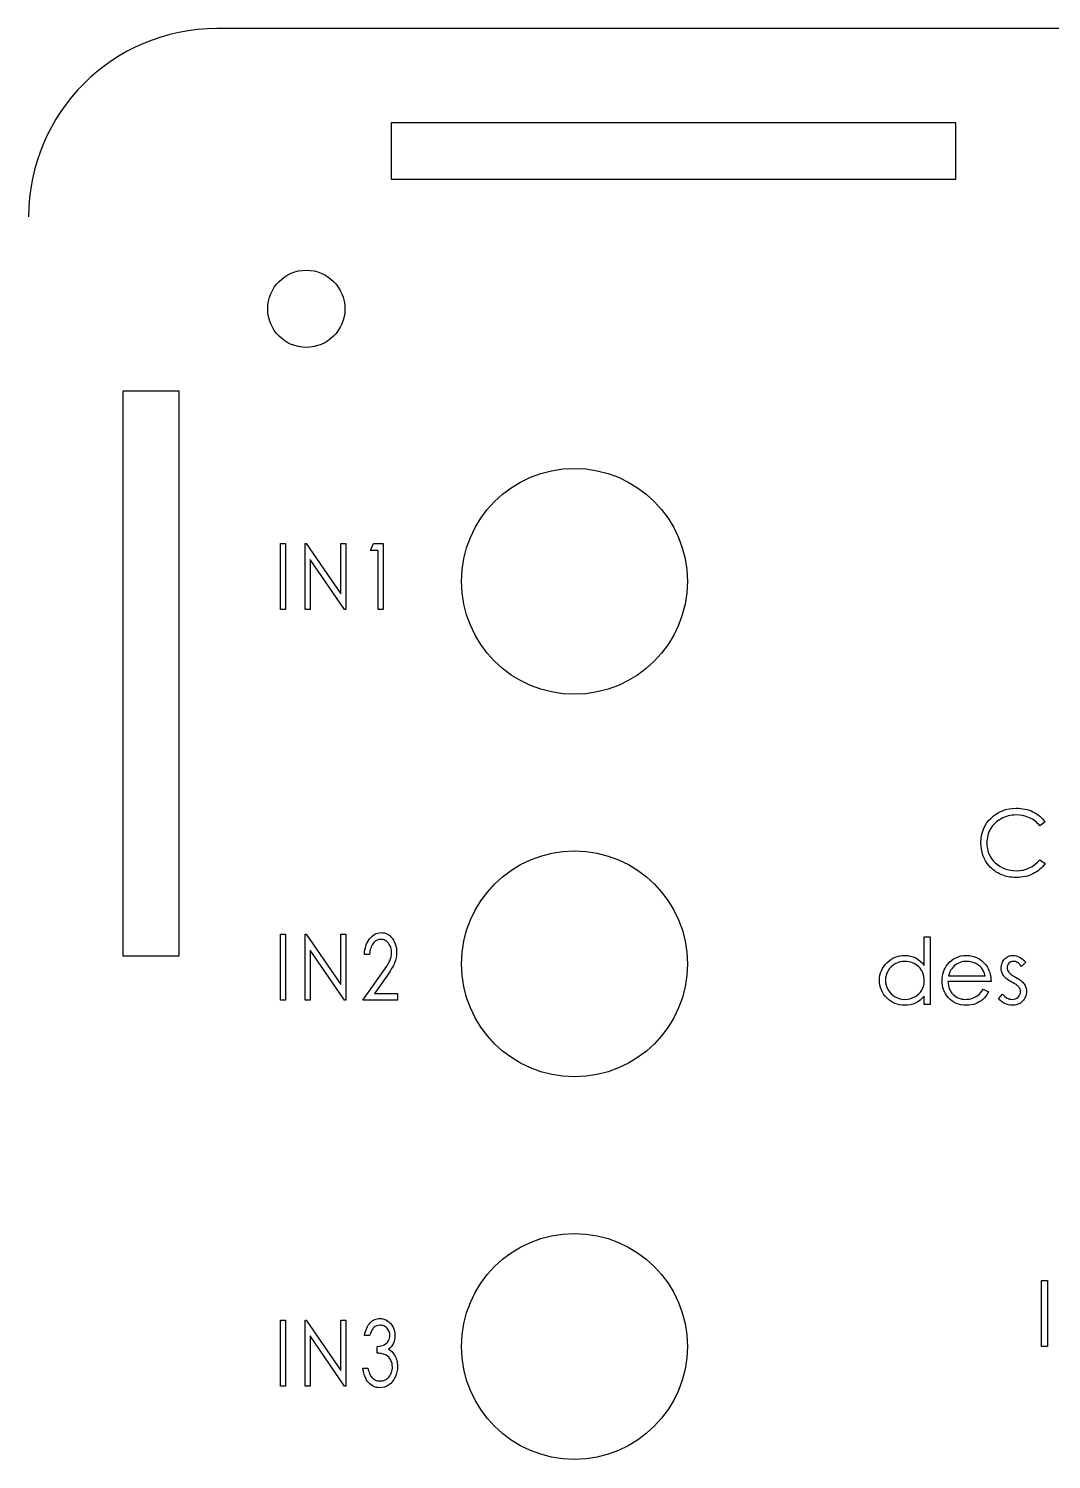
# Model space of a CAD drawing. Header units: millimetres. Extents: x 3 to 788, y -577 to 0.
# Drawn here: x 351.9 to 406.2, y -344.7 to -268.7 of the extents above; entities that cross this region are included whole.
import ezdxf

# ---------------------------------------------------------------- set-up
doc = ezdxf.new("R2010")
doc.units = ezdxf.units.MM
doc.layers.get('0').update_dxf_attribs({"lineweight": 25})

msp = doc.modelspace()

# ---------------------------------------------------------------- linework, layer by layer
at = {"color": 7, "linetype": 'Continuous', "lineweight": 25}
for p, q in [((481.875, -268.663), (361.875, -268.663)), ((401.125, -273.663), (371.125, -273.663)), ((371.125, -273.663), (371.125, -276.663)), ((401.125, -276.663), (401.125, -273.663)), ((371.125, -276.663), (401.125, -276.663)), ((359.875, -287.914), (356.875, -287.914)), ((356.875, -287.914), (356.875, -317.914)), ((359.875, -317.914), (359.875, -287.914)), ((356.875, -317.914), (359.875, -317.914))]:
    msp.add_line(p, q, dxfattribs=at)
at = {"color": 7, "linetype": 'Continuous', "flags": 128}
for points in [[(365.259, -296.019), (365.528, -296.019), (365.528, -296.019), (365.528, -299.519), (365.528, -299.519), (365.259, -299.519), (365.259, -299.519), (365.259, -296.019)], [(366.569, -299.519), (366.569, -296.019), (366.569, -296.019), (366.626, -296.019), (366.626, -296.019), (368.453, -298.688), (368.453, -298.688), (368.453, -296.019), (368.453, -296.019), (368.723, -296.019), (368.723, -296.019), (368.723, -299.519), (368.723, -299.519), (368.662, -299.519), (368.662, -299.519), (366.838, -296.857), (366.838, -296.857), (366.838, -299.519), (366.838, -299.519), (366.569, -299.519)], [(370.186, -296.019), (370.706, -296.019), (370.706, -296.019), (370.706, -299.519), (370.706, -299.519), (370.437, -299.519), (370.437, -299.519), (370.437, -296.378), (370.437, -296.378), (370.033, -296.378), (370.033, -296.378), (370.186, -296.019)], [(405.868, -310.806), (405.593, -311.016), (405.593, -311.016), (405.534, -310.946), (405.471, -310.881), (405.406, -310.82), (405.338, -310.763), (405.267, -310.712), (405.193, -310.664), (405.116, -310.62), (405.036, -310.581), (404.869, -310.516), (404.694, -310.47), (404.512, -310.442), (404.321, -310.433), (404.321, -310.433), (404.216, -310.435), (404.112, -310.445), (404.011, -310.461), (403.912, -310.482), (403.814, -310.51), (403.718, -310.544), (403.625, -310.585), (403.533, -310.631), (403.445, -310.683), (403.362, -310.739), (403.284, -310.799), (403.212, -310.864), (403.144, -310.932), (403.081, -311.005), (403.024, -311.083), (402.971, -311.164), (402.924, -311.249), (402.884, -311.337), (402.85, -311.427), (402.822, -311.52), (402.8, -311.615), (402.785, -311.713), (402.775, -311.814), (402.772, -311.917), (402.772, -311.917), (402.779, -312.072), (402.8, -312.22), (402.834, -312.361), (402.883, -312.496), (402.946, -312.625), (403.023, -312.747), (403.113, -312.863), (403.218, -312.971), (403.333, -313.07), (403.456, -313.156), (403.585, -313.229), (403.722, -313.288), (403.866, -313.334), (404.018, -313.367), (404.177, -313.388), (404.343, -313.394), (404.343, -313.394), (404.526, -313.385), (404.701, -313.358), (404.869, -313.312), (405.03, -313.248), (405.182, -313.166), (405.327, -313.066), (405.464, -312.947), (405.593, -312.811), (405.593, -312.811), (405.868, -313.019), (405.868, -313.019), (405.801, -313.104), (405.729, -313.184), (405.654, -313.259), (405.575, -313.33), (405.492, -313.395), (405.404, -313.456), (405.312, -313.511), (405.217, -313.562), (405.118, -313.606), (405.016, -313.645), (404.912, -313.678), (404.804, -313.705), (404.694, -313.726), (404.58, -313.741), (404.464, -313.75), (404.345, -313.753), (404.345, -313.753), (404.232, -313.751), (404.122, -313.743), (404.016, -313.731), (403.912, -313.714), (403.811, -313.693), (403.714, -313.667), (403.619, -313.636), (403.527, -313.6), (403.438, -313.56), (403.352, -313.514), (403.27, -313.463), (403.19, -313.409), (403.113, -313.349), (403.04, -313.285), (402.969, -313.215), (402.902, -313.141), (402.902, -313.141), (402.798, -313.008), (402.707, -312.869), (402.631, -312.723), (402.569, -312.57), (402.52, -312.411), (402.486, -312.245), (402.465, -312.072), (402.458, -311.893), (402.458, -311.893), (402.466, -311.704), (402.491, -311.523), (402.534, -311.35), (402.592, -311.185), (402.667, -311.027), (402.76, -310.876), (402.869, -310.734), (402.995, -310.599), (403.134, -310.475), (403.28, -310.369), (403.436, -310.279), (403.6, -310.205), (403.772, -310.147), (403.953, -310.106), (404.143, -310.082), (404.341, -310.074), (404.341, -310.074), (404.462, -310.076), (404.579, -310.085), (404.694, -310.101), (404.805, -310.122), (404.914, -310.149), (405.02, -310.182), (405.123, -310.221), (405.222, -310.266), (405.318, -310.317), (405.41, -310.372), (405.498, -310.433), (405.581, -310.497), (405.659, -310.567), (405.733, -310.641), (405.803, -310.721), (405.868, -310.806)], [(365.259, -316.772), (365.528, -316.772), (365.528, -316.772), (365.528, -320.272), (365.528, -320.272), (365.259, -320.272), (365.259, -320.272), (365.259, -316.772)], [(366.569, -320.272), (366.569, -316.772), (366.569, -316.772), (366.626, -316.772), (366.626, -316.772), (368.453, -319.442), (368.453, -319.442), (368.453, -316.772), (368.453, -316.772), (368.723, -316.772), (368.723, -316.772), (368.723, -320.272), (368.723, -320.272), (368.662, -320.272), (368.662, -320.272), (366.838, -317.61), (366.838, -317.61), (366.838, -320.272), (366.838, -320.272), (366.569, -320.272)], [(369.988, -317.849), (369.719, -317.849), (369.719, -317.849), (369.725, -317.725), (369.739, -317.605), (369.761, -317.493), (369.79, -317.385), (369.826, -317.283), (369.87, -317.186), (369.922, -317.096), (369.981, -317.011), (370.046, -316.934), (370.115, -316.867), (370.187, -316.811), (370.263, -316.765), (370.343, -316.729), (370.426, -316.703), (370.513, -316.688), (370.604, -316.683), (370.604, -316.683), (370.693, -316.688), (370.778, -316.702), (370.859, -316.727), (370.935, -316.761), (371.007, -316.805), (371.075, -316.858), (371.138, -316.922), (371.197, -316.995), (371.25, -317.075), (371.296, -317.157), (371.335, -317.244), (371.367, -317.335), (371.392, -317.429), (371.41, -317.526), (371.42, -317.626), (371.424, -317.731), (371.424, -317.731), (371.417, -317.877), (371.397, -318.02), (371.363, -318.157), (371.316, -318.29), (371.286, -318.358), (371.249, -318.431), (371.207, -318.511), (371.158, -318.597), (371.101, -318.688), (371.04, -318.785), (370.971, -318.888), (370.897, -318.996), (370.897, -318.996), (370.247, -319.914), (370.247, -319.914), (371.469, -319.914), (371.469, -319.914), (371.469, -320.272), (371.469, -320.272), (369.629, -320.272), (369.629, -320.272), (370.655, -318.824), (370.655, -318.824), (370.729, -318.72), (370.797, -318.623), (370.858, -318.534), (370.912, -318.451), (370.96, -318.375), (371, -318.306), (371.034, -318.243), (371.061, -318.188), (371.102, -318.083), (371.132, -317.975), (371.149, -317.865), (371.155, -317.751), (371.155, -317.751), (371.152, -317.68), (371.144, -317.611), (371.132, -317.545), (371.114, -317.481), (371.091, -317.42), (371.063, -317.361), (371.03, -317.305), (370.991, -317.251), (370.949, -317.202), (370.905, -317.16), (370.858, -317.124), (370.81, -317.094), (370.759, -317.071), (370.705, -317.055), (370.649, -317.045), (370.591, -317.042), (370.591, -317.042), (370.53, -317.045), (370.472, -317.055), (370.416, -317.072), (370.362, -317.095), (370.312, -317.124), (370.264, -317.161), (370.219, -317.204), (370.176, -317.254), (370.137, -317.31), (370.102, -317.371), (370.072, -317.437), (370.047, -317.509), (370.025, -317.586), (370.008, -317.669), (369.996, -317.756), (369.988, -317.849)], [(399.766, -316.907), (399.766, -320.497), (399.766, -320.497), (399.451, -320.497), (399.451, -320.497), (399.451, -320.054), (399.451, -320.054), (399.343, -320.172), (399.228, -320.273), (399.106, -320.357), (398.979, -320.424), (398.845, -320.476), (398.705, -320.512), (398.559, -320.534), (398.407, -320.541), (398.407, -320.541), (398.271, -320.535), (398.141, -320.517), (398.016, -320.487), (397.895, -320.445), (397.78, -320.39), (397.669, -320.323), (397.564, -320.245), (397.464, -320.154), (397.372, -320.054), (397.293, -319.95), (397.226, -319.84), (397.171, -319.724), (397.128, -319.603), (397.098, -319.478), (397.08, -319.347), (397.073, -319.211), (397.073, -319.211), (397.08, -319.078), (397.098, -318.949), (397.129, -318.825), (397.172, -318.706), (397.227, -318.592), (397.295, -318.484), (397.375, -318.379), (397.467, -318.28), (397.568, -318.19), (397.675, -318.111), (397.786, -318.045), (397.902, -317.991), (398.023, -317.948), (398.149, -317.918), (398.281, -317.9), (398.417, -317.894), (398.417, -317.894), (398.573, -317.902), (398.722, -317.928), (398.862, -317.97), (398.996, -318.029), (399.121, -318.105), (399.24, -318.198), (399.349, -318.308), (399.451, -318.434), (399.451, -318.434), (399.451, -316.907), (399.451, -316.907), (399.766, -316.907)], [(398.421, -318.208), (398.283, -318.217), (398.152, -318.241), (398.025, -318.282), (397.904, -318.34), (397.792, -318.412), (397.692, -318.498), (397.603, -318.597), (397.527, -318.71), (397.466, -318.831), (397.422, -318.956), (397.396, -319.083), (397.387, -319.214), (397.387, -319.214), (397.396, -319.345), (397.422, -319.472), (397.467, -319.597), (397.528, -319.719), (397.605, -319.833), (397.694, -319.933), (397.795, -320.02), (397.908, -320.093), (398.029, -320.152), (398.154, -320.194), (398.284, -320.219), (398.418, -320.227), (398.418, -320.227), (398.554, -320.219), (398.687, -320.194), (398.815, -320.153), (398.94, -320.095), (399.055, -320.023), (399.158, -319.939), (399.245, -319.842), (399.318, -319.735), (399.376, -319.618), (399.418, -319.493), (399.443, -319.362), (399.451, -319.223), (399.451, -319.223), (399.447, -319.118), (399.433, -319.016), (399.409, -318.918), (399.377, -318.826), (399.335, -318.737), (399.284, -318.653), (399.224, -318.574), (399.153, -318.499), (399.077, -318.431), (398.996, -318.372), (398.911, -318.322), (398.822, -318.281), (398.728, -318.249), (398.63, -318.226), (398.527, -318.212), (398.421, -318.208)], [(402.583, -319.689), (402.862, -319.835), (402.862, -319.835), (402.793, -319.953), (402.719, -320.058), (402.641, -320.152), (402.557, -320.233), (402.468, -320.304), (402.374, -320.366), (402.273, -320.419), (402.168, -320.463), (402.057, -320.497), (401.938, -320.522), (401.813, -320.537), (401.68, -320.541), (401.68, -320.541), (401.533, -320.535), (401.394, -320.516), (401.264, -320.485), (401.141, -320.441), (401.028, -320.384), (400.922, -320.314), (400.824, -320.232), (400.734, -320.138), (400.655, -320.035), (400.585, -319.929), (400.527, -319.82), (400.479, -319.707), (400.441, -319.591), (400.415, -319.473), (400.399, -319.35), (400.394, -319.225), (400.394, -319.225), (400.399, -319.107), (400.412, -318.992), (400.435, -318.881), (400.467, -318.772), (400.509, -318.667), (400.559, -318.565), (400.62, -318.466), (400.688, -318.371), (400.688, -318.371), (400.786, -318.259), (400.891, -318.162), (401.004, -318.081), (401.125, -318.013), (401.254, -317.961), (401.391, -317.923), (401.535, -317.902), (401.688, -317.894), (401.688, -317.894), (401.845, -317.902), (401.994, -317.926), (402.135, -317.965), (402.268, -318.02), (402.393, -318.09), (402.509, -318.177), (402.618, -318.28), (402.718, -318.397), (402.718, -318.397), (402.782, -318.489), (402.838, -318.586), (402.886, -318.689), (402.924, -318.797), (402.955, -318.911), (402.977, -319.03), (402.991, -319.155), (402.996, -319.285), (402.996, -319.285), (400.708, -319.285), (400.708, -319.285), (400.714, -319.386), (400.728, -319.483), (400.751, -319.575), (400.781, -319.662), (400.819, -319.744), (400.866, -319.821), (400.92, -319.894), (400.983, -319.963), (401.051, -320.025), (401.124, -320.079), (401.2, -320.124), (401.281, -320.161), (401.365, -320.19), (401.453, -320.211), (401.545, -320.223), (401.641, -320.227), (401.641, -320.227), (401.735, -320.224), (401.827, -320.213), (401.918, -320.194), (402.008, -320.168), (402.094, -320.136), (402.173, -320.098), (402.245, -320.056), (402.311, -320.009), (402.375, -319.952), (402.442, -319.879), (402.511, -319.792), (402.583, -319.689)], [(402.682, -318.971), (402.645, -318.847), (402.599, -318.736), (402.547, -318.639), (402.487, -318.555), (402.418, -318.48), (402.338, -318.414), (402.248, -318.355), (402.148, -318.304), (402.041, -318.261), (401.931, -318.232), (401.819, -318.214), (401.704, -318.208), (401.704, -318.208), (401.61, -318.212), (401.519, -318.223), (401.431, -318.242), (401.348, -318.268), (401.267, -318.302), (401.19, -318.343), (401.116, -318.392), (401.045, -318.448), (401.045, -318.448), (400.996, -318.494), (400.95, -318.546), (400.908, -318.603), (400.868, -318.665), (400.832, -318.734), (400.798, -318.808), (400.768, -318.886), (400.741, -318.971), (400.741, -318.971), (402.682, -318.971)], [(404.836, -318.258), (404.623, -318.477), (404.623, -318.477), (404.567, -318.414), (404.511, -318.36), (404.455, -318.313), (404.4, -318.275), (404.345, -318.246), (404.29, -318.225), (404.235, -318.212), (404.181, -318.208), (404.181, -318.208), (404.115, -318.214), (404.054, -318.234), (403.998, -318.266), (403.946, -318.312), (403.904, -318.366), (403.873, -318.423), (403.855, -318.486), (403.849, -318.552), (403.849, -318.552), (403.854, -318.613), (403.871, -318.671), (403.898, -318.728), (403.936, -318.784), (403.936, -318.784), (403.96, -318.813), (403.991, -318.843), (404.028, -318.874), (404.07, -318.906), (404.12, -318.94), (404.174, -318.974), (404.234, -319.011), (404.301, -319.048), (404.301, -319.048), (404.382, -319.094), (404.457, -319.14), (404.525, -319.186), (404.586, -319.23), (404.64, -319.275), (404.687, -319.319), (404.728, -319.364), (404.762, -319.407), (404.762, -319.407), (404.814, -319.498), (404.851, -319.594), (404.873, -319.695), (404.881, -319.802), (404.881, -319.802), (404.877, -319.878), (404.868, -319.951), (404.851, -320.021), (404.828, -320.088), (404.797, -320.152), (404.76, -320.213), (404.717, -320.272), (404.666, -320.327), (404.611, -320.377), (404.553, -320.421), (404.491, -320.457), (404.426, -320.487), (404.357, -320.511), (404.285, -320.528), (404.21, -320.538), (404.131, -320.541), (404.131, -320.541), (404.026, -320.536), (403.922, -320.518), (403.822, -320.49), (403.723, -320.45), (403.629, -320.399), (403.545, -320.34), (403.468, -320.272), (403.4, -320.195), (403.4, -320.195), (403.608, -319.958), (403.608, -319.958), (403.669, -320.021), (403.73, -320.076), (403.792, -320.122), (403.854, -320.16), (403.918, -320.19), (403.983, -320.211), (404.049, -320.223), (404.115, -320.227), (404.115, -320.227), (404.206, -320.22), (404.289, -320.197), (404.366, -320.159), (404.435, -320.105), (404.492, -320.041), (404.534, -319.971), (404.558, -319.896), (404.567, -319.816), (404.567, -319.816), (404.561, -319.749), (404.545, -319.686), (404.518, -319.627), (404.481, -319.572), (404.481, -319.572), (404.456, -319.545), (404.424, -319.516), (404.386, -319.486), (404.341, -319.453), (404.289, -319.42), (404.23, -319.385), (404.165, -319.347), (404.093, -319.308), (404.093, -319.308), (404.015, -319.264), (403.944, -319.22), (403.879, -319.176), (403.82, -319.132), (403.768, -319.089), (403.723, -319.045), (403.684, -319.002), (403.652, -318.959), (403.652, -318.959), (403.601, -318.87), (403.564, -318.774), (403.542, -318.673), (403.535, -318.565), (403.535, -318.565), (403.538, -318.494), (403.546, -318.427), (403.561, -318.362), (403.58, -318.301), (403.606, -318.243), (403.638, -318.187), (403.675, -318.135), (403.718, -318.085), (403.765, -318.041), (403.816, -318.002), (403.869, -317.969), (403.925, -317.942), (403.985, -317.921), (404.047, -317.906), (404.112, -317.897), (404.181, -317.894), (404.181, -317.894), (404.263, -317.9), (404.344, -317.916), (404.426, -317.945), (404.508, -317.985), (404.589, -318.036), (404.671, -318.099), (404.754, -318.172), (404.836, -318.258)], [(405.683, -335.163), (405.997, -335.163), (405.997, -335.163), (405.997, -338.663), (405.997, -338.663), (405.683, -338.663), (405.683, -338.663), (405.683, -335.163)], [(365.259, -337.268), (365.528, -337.268), (365.528, -337.268), (365.528, -340.768), (365.528, -340.768), (365.259, -340.768), (365.259, -340.768), (365.259, -337.268)], [(366.569, -340.768), (366.569, -337.268), (366.569, -337.268), (366.626, -337.268), (366.626, -337.268), (368.453, -339.937), (368.453, -339.937), (368.453, -337.268), (368.453, -337.268), (368.723, -337.268), (368.723, -337.268), (368.723, -340.768), (368.723, -340.768), (368.662, -340.768), (368.662, -340.768), (366.838, -338.106), (366.838, -338.106), (366.838, -340.768), (366.838, -340.768), (366.569, -340.768)], [(369.988, -338.075), (369.719, -338.075), (369.719, -338.075), (369.741, -337.97), (369.767, -337.872), (369.797, -337.78), (369.832, -337.693), (369.872, -337.613), (369.915, -337.54), (369.964, -337.472), (370.016, -337.411), (370.072, -337.356), (370.131, -337.309), (370.192, -337.269), (370.255, -337.236), (370.321, -337.211), (370.39, -337.193), (370.461, -337.181), (370.534, -337.178), (370.534, -337.178), (370.641, -337.186), (370.745, -337.209), (370.843, -337.249), (370.939, -337.303), (371.029, -337.371), (371.107, -337.451), (371.174, -337.541), (371.231, -337.642), (371.276, -337.75), (371.308, -337.86), (371.328, -337.972), (371.334, -338.087), (371.334, -338.087), (371.329, -338.198), (371.313, -338.303), (371.287, -338.401), (371.249, -338.495), (371.202, -338.582), (371.143, -338.663), (371.074, -338.738), (370.994, -338.807), (370.994, -338.807), (371.083, -338.864), (371.164, -338.933), (371.236, -339.013), (371.3, -339.106), (371.3, -339.106), (371.339, -339.176), (371.373, -339.249), (371.403, -339.323), (371.427, -339.4), (371.445, -339.479), (371.458, -339.56), (371.466, -339.643), (371.469, -339.728), (371.469, -339.728), (371.461, -339.874), (371.438, -340.017), (371.399, -340.158), (371.345, -340.294), (371.278, -340.421), (371.2, -340.532), (371.11, -340.629), (371.009, -340.71), (370.9, -340.775), (370.783, -340.82), (370.661, -340.848), (370.532, -340.857), (370.532, -340.857), (370.445, -340.853), (370.362, -340.841), (370.282, -340.82), (370.206, -340.792), (370.134, -340.755), (370.065, -340.71), (370, -340.657), (369.939, -340.595), (369.882, -340.526), (369.831, -340.449), (369.784, -340.364), (369.743, -340.271), (369.707, -340.172), (369.676, -340.064), (369.65, -339.949), (369.629, -339.825), (369.629, -339.825), (369.898, -339.825), (369.898, -339.825), (369.917, -339.906), (369.938, -339.981), (369.96, -340.05), (369.985, -340.114), (370.011, -340.171), (370.04, -340.223), (370.07, -340.269), (370.102, -340.309), (370.102, -340.309), (370.147, -340.353), (370.193, -340.392), (370.243, -340.425), (370.297, -340.451), (370.352, -340.472), (370.411, -340.487), (370.473, -340.496), (370.537, -340.498), (370.537, -340.498), (370.61, -340.495), (370.679, -340.484), (370.745, -340.468), (370.807, -340.443), (370.865, -340.412), (370.92, -340.374), (370.971, -340.329), (371.018, -340.277), (371.061, -340.22), (371.097, -340.161), (371.129, -340.1), (371.154, -340.036), (371.174, -339.971), (371.188, -339.902), (371.197, -339.831), (371.2, -339.758), (371.2, -339.758), (371.194, -339.661), (371.177, -339.566), (371.148, -339.475), (371.108, -339.387), (371.059, -339.306), (371.003, -339.235), (370.937, -339.175), (370.865, -339.126), (370.825, -339.105), (370.778, -339.086), (370.727, -339.07), (370.67, -339.056), (370.609, -339.043), (370.542, -339.032), (370.47, -339.024), (370.392, -339.018), (370.392, -339.018), (370.392, -338.659), (370.392, -338.659), (370.489, -338.654), (370.582, -338.638), (370.67, -338.612), (370.754, -338.576), (370.83, -338.532), (370.895, -338.482), (370.949, -338.427), (370.991, -338.366), (371.023, -338.3), (371.047, -338.232), (371.06, -338.16), (371.065, -338.086), (371.065, -338.086), (371.056, -337.978), (371.028, -337.878), (370.981, -337.785), (370.915, -337.7), (370.876, -337.662), (370.835, -337.629), (370.792, -337.601), (370.746, -337.578), (370.698, -337.56), (370.646, -337.547), (370.593, -337.54), (370.537, -337.537), (370.537, -337.537), (370.447, -337.545), (370.365, -337.568), (370.287, -337.606), (370.217, -337.66), (370.184, -337.693), (370.152, -337.732), (370.121, -337.775), (370.093, -337.825), (370.064, -337.88), (370.038, -337.939), (370.012, -338.005), (369.988, -338.075)]]:
    msp.add_lwpolyline(points, dxfattribs=at)
at = {"color": 7, "linetype": 'Continuous', "lineweight": 25}
for centre, radius in [((366.625, -283.546), 2.05), ((380.867, -298.023), 6), ((380.871, -318.343), 6), ((380.867, -338.663), 6)]:
    msp.add_circle(centre, radius, dxfattribs=at)
msp.add_arc((361.875, -278.663), 10, 90, 180, dxfattribs=at)

doc.saveas('drawing.dxf')
